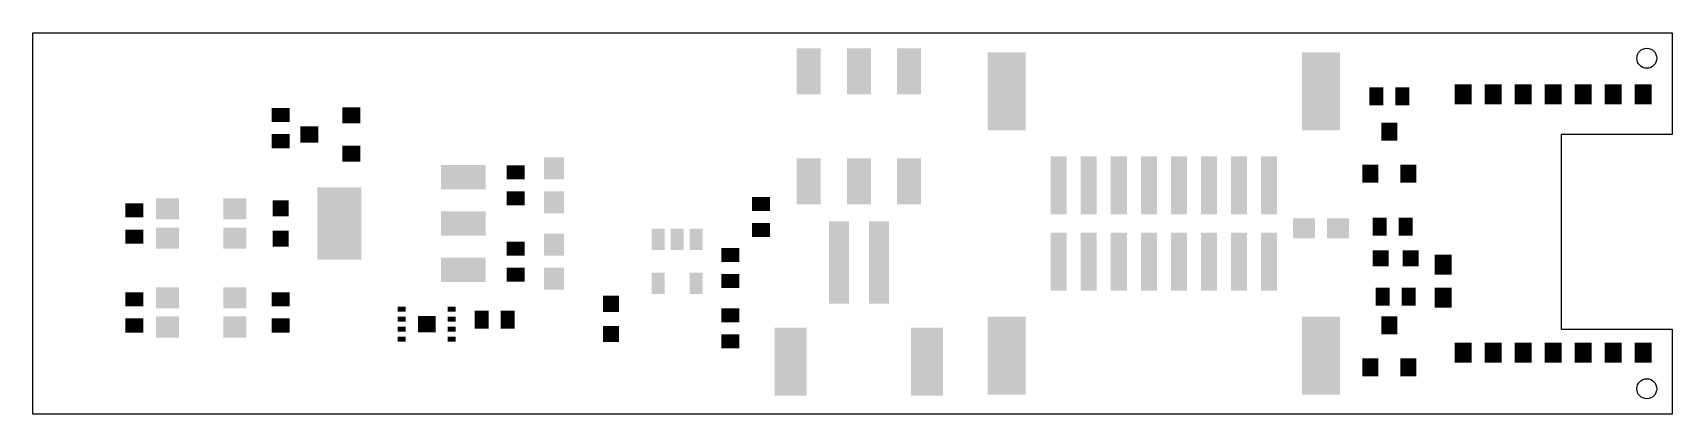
# Model space of a CAD drawing. Extents: x 0 to 3.23, y 0 to 0.75.
import ezdxf

# ---------------------------------------------------------------- set-up
doc = ezdxf.new("R2010")
doc.units = 0
doc.layers.add('20', color=178, linetype='CONTINUOUS')
doc.layers.add('31', color=251, linetype='CONTINUOUS')

# ---------------------------------------------------------------- blocks, each defined once
blk = doc.blocks.new('RECT')
blk.add_solid([(-0.5, -0.5), (0.5, -0.5), (-0.5, 0.5), (0.5, 0.5)])

msp = doc.modelspace()

# ---------------------------------------------------------------- linework, layer by layer
at = {"layer": '20'}
for p, q in [((0, 0), (0, 0.75)), ((0, 0.75), (3.225, 0.75)), ((3.225, 0.75), (3.225, 0.55)), ((3.225, 0.55), (3.00625, 0.55)), ((3.00625, 0.55), (3.00625, 0.167187)), ((3.00625, 0.167187), (3.225, 0.167187)), ((3.225, 0.167187), (3.225, 0)), ((3.225, 0), (0, 0))]:
    msp.add_line(p, q, dxfattribs=at)
for centre in [(3.175, 0.7), (3.175, 0.05)]:
    msp.add_circle(centre, 0.01965, dxfattribs=at)

# ---------------------------------------------------------------- block references
at = {"layer": '31'}
for p, xscale, yscale, rotation in [((1.526575, 0.674213), 0.090551, 0.047244, 90), ((1.625, 0.674213), 0.090551, 0.047244, 90), ((1.723425, 0.674213), 0.090551, 0.047244, 90), ((1.915945, 0.635039), 0.153543, 0.074803, 270), ((2.534055, 0.635039), 0.153543, 0.074803, 270), ((2.813681, 0.628937), 0.03937, 0.033465, 90), ((2.872736, 0.628937), 0.03937, 0.033465, 90), ((2.931791, 0.628937), 0.03937, 0.033465, 90), ((2.990846, 0.628937), 0.03937, 0.033465, 90), ((3.049902, 0.628937), 0.03937, 0.033465, 90), ((3.108957, 0.628937), 0.03937, 0.033465, 90), ((3.168012, 0.628937), 0.03937, 0.033465, 90), ((0.4875, 0.588091), 0.027559, 0.035433, 270), ((0.62687, 0.587402), 0.031496, 0.035433, 90), ((0.4875, 0.536909), 0.027559, 0.035433, 270), ((0.544193, 0.55), 0.031496, 0.035433, 90), ((0.62687, 0.512598), 0.031496, 0.035433, 90), ((0.847, 0.466), 0.048, 0.088, 90), ((0.95, 0.475591), 0.027559, 0.035433, 270), ((1.025, 0.483465), 0.043307, 0.03937, 270), ((1.526575, 0.457677), 0.090551, 0.047244, 90), ((1.625, 0.457677), 0.090551, 0.047244, 90), ((1.723425, 0.457677), 0.090551, 0.047244, 90), ((2.018307, 0.45), 0.031496, 0.114173, 180), ((2.077362, 0.45), 0.031496, 0.114173, 180), ((2.136417, 0.45), 0.031496, 0.114173, 180), ((2.195472, 0.45), 0.031496, 0.114173, 180), ((2.254528, 0.45), 0.031496, 0.114173, 180), ((2.313583, 0.45), 0.031496, 0.114173, 180), ((2.372638, 0.45), 0.031496, 0.114173, 180), ((2.431693, 0.45), 0.031496, 0.114173, 180), ((0.265305, 0.403543), 0.045276, 0.041339, 180), ((0.4875, 0.404528), 0.031496, 0.031496, 180), ((0.602992, 0.375), 0.141732, 0.086614, 90), ((0.95, 0.424409), 0.027559, 0.035433, 270), ((1.025, 0.416535), 0.043307, 0.03937, 270), ((1.4325, 0.413091), 0.027559, 0.035433, 90), ((0.2, 0.400591), 0.027559, 0.035433, 90), ((0.847, 0.375), 0.048, 0.088, 90), ((0.2, 0.349409), 0.027559, 0.035433, 90), ((0.265305, 0.346457), 0.045276, 0.041339, 180), ((0.4875, 0.345472), 0.031496, 0.031496, 180), ((1.025, 0.333465), 0.043307, 0.03937, 90), ((1.230098, 0.34378), 0.041732, 0.025591, 90), ((1.2675, 0.34378), 0.041732, 0.025591, 90), ((1.304902, 0.34378), 0.041732, 0.025591, 90), ((1.4325, 0.361909), 0.027559, 0.035433, 90), ((1.58563, 0.298327), 0.03937, 0.161417, 180), ((1.66437, 0.298327), 0.03937, 0.161417, 180), ((0.95, 0.325591), 0.027559, 0.035433, 90), ((1.371875, 0.313091), 0.027559, 0.035433, 90), ((0.847, 0.284), 0.048, 0.088, 90), ((2.651722, 0.30625), 0.031496, 0.031496, 270), ((2.710778, 0.30625), 0.031496, 0.031496, 270), ((2.774311, 0.294291), 0.03937, 0.033465, 90), ((0.95, 0.274409), 0.027559, 0.035433, 90), ((1.025, 0.266535), 0.043307, 0.03937, 90), ((1.230098, 0.257165), 0.041732, 0.025591, 90), ((1.304902, 0.257165), 0.041732, 0.025591, 90), ((1.371875, 0.261909), 0.027559, 0.035433, 90), ((0.2, 0.225591), 0.027559, 0.035433, 90), ((0.265305, 0.228543), 0.045276, 0.041339, 180), ((0.4875, 0.225591), 0.027559, 0.035433, 90), ((2.655659, 0.23125), 0.027559, 0.035433, 180), ((2.706841, 0.23125), 0.027559, 0.035433, 180), ((2.774311, 0.229331), 0.03937, 0.033465, 90), ((0.824213, 0.206398), 0.015748, 0.009843, 180), ((0.883159, 0.185625), 0.027559, 0.035433, 180), ((0.934341, 0.185625), 0.027559, 0.035433, 180), ((1.371875, 0.194341), 0.027559, 0.035433, 270), ((0.2, 0.174409), 0.027559, 0.035433, 90), ((0.265305, 0.171457), 0.045276, 0.041339, 180), ((0.4875, 0.174409), 0.027559, 0.035433, 90), ((0.775, 0.17687), 0.032087, 0.034449, 90), ((0.824213, 0.186713), 0.015748, 0.009843, 180), ((0.824213, 0.167028), 0.015748, 0.009843, 180), ((1.491142, 0.103445), 0.133858, 0.062992, 270), ((1.758858, 0.103445), 0.133858, 0.062992, 270), ((1.915945, 0.114961), 0.153543, 0.074803, 90), ((2.534055, 0.114961), 0.153543, 0.074803, 90), ((0.824213, 0.147343), 0.015748, 0.009843, 180), ((1.371875, 0.143159), 0.027559, 0.035433, 270), ((2.813681, 0.121063), 0.03937, 0.033465, 90), ((2.872736, 0.121063), 0.03937, 0.033465, 90), ((2.931791, 0.121063), 0.03937, 0.033465, 90), ((2.990846, 0.121063), 0.03937, 0.033465, 90), ((3.049902, 0.121063), 0.03937, 0.033465, 90), ((3.108957, 0.121063), 0.03937, 0.033465, 90), ((3.168012, 0.121063), 0.03937, 0.033465, 90)]:
    msp.add_blockref('RECT', p, dxfattribs=dict(at, xscale=xscale, yscale=yscale, rotation=rotation))
for p, xscale, yscale in [((2.643159, 0.625), 0.027559, 0.035433), ((2.694341, 0.625), 0.027559, 0.035433), ((2.66875, 0.555807), 0.031496, 0.035433), ((2.631348, 0.47313), 0.031496, 0.035433), ((2.706152, 0.47313), 0.031496, 0.035433), ((0.397195, 0.403543), 0.045276, 0.041339), ((0.397195, 0.346457), 0.045276, 0.041339), ((2.018307, 0.3), 0.031496, 0.114173), ((2.077362, 0.3), 0.031496, 0.114173), ((2.136417, 0.3), 0.031496, 0.114173), ((2.195472, 0.3), 0.031496, 0.114173), ((2.254528, 0.3), 0.031496, 0.114173), ((2.313583, 0.3), 0.031496, 0.114173), ((2.372638, 0.3), 0.031496, 0.114173), ((2.431693, 0.3), 0.031496, 0.114173), ((2.50091, 0.365625), 0.043307, 0.03937), ((2.56784, 0.365625), 0.043307, 0.03937), ((2.649409, 0.36875), 0.027559, 0.035433), ((2.700591, 0.36875), 0.027559, 0.035433), ((0.397195, 0.228543), 0.045276, 0.041339), ((1.1375, 0.217028), 0.031496, 0.031496), ((0.725787, 0.206398), 0.015748, 0.009843), ((0.397195, 0.171457), 0.045276, 0.041339), ((0.725787, 0.186713), 0.015748, 0.009843), ((0.725787, 0.167028), 0.015748, 0.009843), ((1.1375, 0.157972), 0.031496, 0.031496), ((2.66875, 0.174557), 0.031496, 0.035433), ((0.725787, 0.147343), 0.015748, 0.009843), ((2.631348, 0.09188), 0.031496, 0.035433), ((2.706152, 0.09188), 0.031496, 0.035433)]:
    msp.add_blockref('RECT', p, dxfattribs=dict(at, xscale=xscale, yscale=yscale))

doc.saveas('drawing.dxf')
